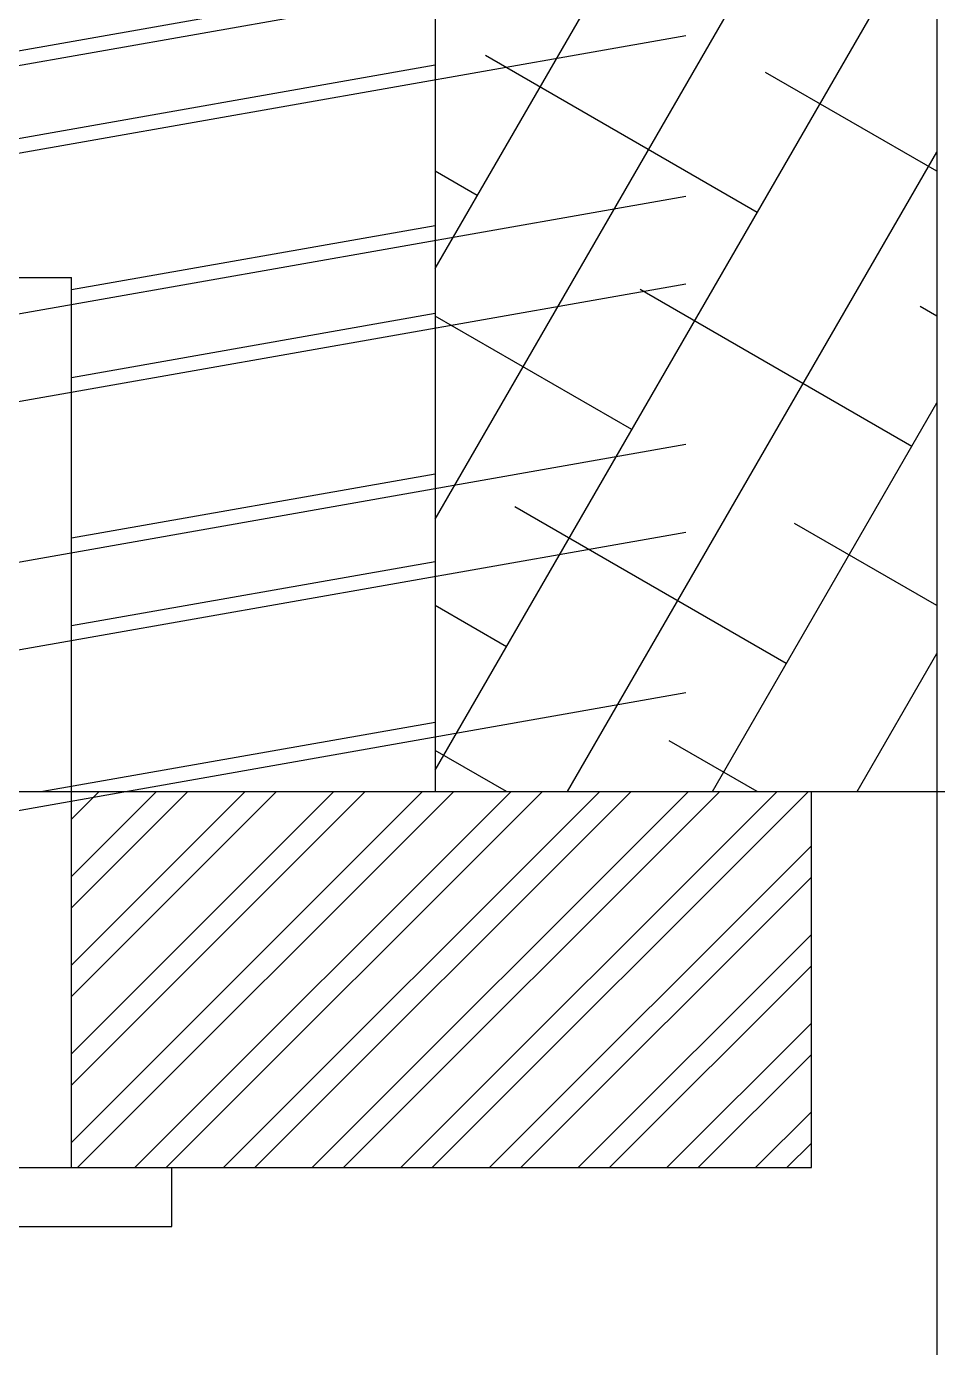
# Model space of a CAD drawing. Header units: millimetres. Extents: x 9612 to 23319, y 1863 to 14354.
# Drawn here: x 11593.9 to 11630.3, y 7408.9 to 7461.6 of the extents above; entities that cross this region are included whole.
import ezdxf

# ---------------------------------------------------------------- set-up
doc = ezdxf.new("R2010")
doc.units = ezdxf.units.MM
doc.header["$MEASUREMENT"] = 0
doc.styles.get("Standard").update_dxf_attribs({"font": 'arial.ttf'})
doc.dimstyles.get("Standard").update_dxf_attribs({"dimtxt": 0.18, "dimasz": 0.18, "dimexe": 0.18, "dimexo": 0.0625, "dimgap": 0.09, "dimtad": 0, "dimtih": 1, "dimtoh": 1, "dimdec": 4, "dimzin": 0, "dimdsep": 46, "dimtxsty": 'Standard', "dimcen": 0.09, "dimadec": 0, "dimazin": 0, "dimtfac": 1, "dimtdec": 4, "dimtofl": 0, "dimtmove": 0, "dimatfit": 3, "dimfxl": 1, "dimtolj": 1, "dimtzin": 0, "dimarcsym": 0})

# ---------------------------------------------------------------- blocks, each defined once
blk = doc.blocks.new('*D113')
at = {"color": 0, "lineweight": -2, "transparency": 16777216}
for p, q in [((11630.296, 7581.051), (11650.553, 7581.051)), ((11650.373, 7580.871), (11650.373, 7506.233)), ((11650.373, 7431.231), (11650.373, 7505.869)), ((11630.296, 7431.051), (11650.553, 7431.051))]:
    blk.add_line(p, q, dxfattribs=at)
at = {"color": 0, "transparency": 16777216}
for points in [[(11650.343, 7580.871), (11650.403, 7580.871), (11650.373, 7581.051)], [(11650.343, 7431.231), (11650.403, 7431.231), (11650.373, 7431.051)]]:
    blk.add_solid(points, dxfattribs=at)
at = {"layer": 'Defpoints', "color": 0, "transparency": 16777216}
for p in [(11630.234, 7581.051), (11650.373, 7581.051), (11630.234, 7431.051)]:
    blk.add_point(p, dxfattribs=at)
at = {"color": 0, "transparency": 16777216, "insert": (11650.373, 7506.051), "char_height": 0.18, "attachment_point": 5}
blk.add_mtext('\\A1;150.0000', dxfattribs=at)
blk = doc.blocks.new('ijkkkkkkkkk')
h = blk.add_hatch()
h.set_pattern_fill('STEEL', color=256, scale=24)
h.set_pattern_definition([(45, (789.5219, -717.5385), (-1.767767, 1.767767), []), (45, (789.5219, -716.2885), (-1.767767, 1.767767), [])])
h.paths.add_polyline_path([(1289.38887, -520.20267), (1259.88887, -520.20267), (1259.88887, -535.20267), (1289.38887, -535.20267)])
h.paths.add_polyline_path([(1319.88887, -520.20267), (1305.38887, -520.20267), (1305.38887, -535.20267), (1319.88887, -535.20267)])
h.paths.add_polyline_path([(1104.38887, -520.20267), (1089.88887, -520.20267), (1089.88887, -535.20267), (1104.38887, -535.20267)])
h.paths.add_polyline_path([(1149.88887, -520.20267), (1120.38887, -520.20267), (1120.38887, -535.20267), (1149.88887, -535.20267)])
at = {"linetype": 'Continuous'}
for p, q in [((1154.88887, -198.92305), (1154.88887, -595.16202)), ((1134.88887, -370.20267), (1134.88887, -520.20267)), ((1134.88887, -499.34529), (1154.88887, -464.70427)), ((1134.88887, -509.34529), (1154.88887, -474.70427)), ((1134.88887, -519.34529), (1154.88887, -484.70427)), ((1144.88887, -486.57075), (1089.88887, -496.26874)), ((1134.88887, -487.74404), (1089.88887, -495.67875)), ((1144.88887, -490.07108), (1089.88887, -499.76906)), ((1147.72694, -497.10911), (1136.90162, -490.85911)), ((1134.88887, -491.24436), (1089.88887, -499.17908)), ((1154.88887, -495.47055), (1148.06187, -491.52898)), ((1140.16737, -520.20267), (1154.88887, -494.70427)), ((1136.56668, -496.43923), (1134.88887, -495.47055)), ((1144.88887, -496.47116), (1089.88887, -506.16915)), ((1134.88887, -497.64445), (1120.38887, -500.20119)), ((1144.88887, -499.97149), (1089.88887, -509.66947)), ((1153.88719, -506.43923), (1143.06187, -500.18923)), ((1154.88887, -501.24405), (1154.22213, -500.85911)), ((1134.88887, -501.14477), (1120.38887, -503.70151)), ((1142.72694, -505.76936), (1134.88887, -501.24405)), ((1145.94087, -520.20267), (1154.88887, -504.70427)), ((1144.88887, -506.37157), (1089.88887, -516.06956)), ((1134.88887, -507.54486), (1120.38887, -510.1016)), ((1148.88719, -515.09949), (1138.06187, -508.84949)), ((1144.88887, -509.87189), (1089.88887, -519.56988)), ((1154.88887, -512.79106), (1149.22213, -509.51936)), ((1134.88887, -511.04518), (1120.38887, -513.60192)), ((1137.72694, -514.42961), (1134.88887, -512.79106)), ((1151.71437, -520.20267), (1154.88887, -514.70427)), ((1144.88887, -516.27198), (1089.88887, -525.96996)), ((1134.88887, -517.44527), (1119.2509, -520.20267)), ((1147.72615, -520.20267), (1144.22213, -518.17961)), ((1137.72615, -520.20267), (1134.88887, -518.56456)), ((914.60325, -520.20267), (1495.17449, -520.20267)), ((1149.88887, -535.20267), (1149.88887, -520.20267)), ((1089.88887, -535.20267), (1149.88887, -535.20267))]:
    blk.add_line(p, q, dxfattribs=at)
for p, q in [((1104.38887, -499.70267), (1120.38887, -499.70267)), ((1120.38887, -535.20267), (1120.38887, -499.70267)), ((1124.38887, -537.54937), (1124.38887, -535.20267)), ((1104.38887, -537.54937), (1120.38887, -537.54937)), ((1120.38887, -537.54937), (1124.38887, -537.54937))]:
    blk.add_line(p, q)
dim = blk.add_linear_dim(base=(1175.02766, -370.20267), p1=(1154.88887, -520.20267), p2=(1154.88887, -370.20267), angle=90, dimstyle='Standard')
dim.commit()
dim.dimension.update_dxf_attribs({"geometry": '*D113', "text_midpoint": (1175.02766, -445.20267), "insert": (-10475.34511, -7951.25402)})

msp = doc.modelspace()

# ---------------------------------------------------------------- block references
msp.add_blockref('ijkkkkkkkkk', (10475.34511, 7951.25402))

doc.saveas('drawing.dxf')
